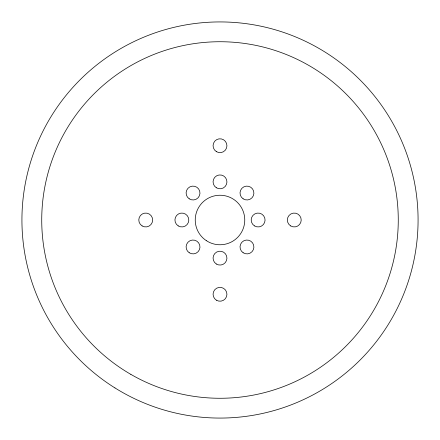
<?xml version="1.0" encoding="UTF-8"?>
<svg xmlns="http://www.w3.org/2000/svg" width="440" height="440" viewBox="0 0 440 440"><rect width="100%" height="100%" fill="white"/><g stroke="black" fill="none" stroke-linecap="round" stroke-linejoin="round"><path stroke-width="0.66" d="M130.867 374.385A178.266 178.266 0 0 0 398.266 220A178.266 178.266 0 0 0 130.867 65.615A178.266 178.266 0 0 0 130.867 374.385M206.299 240.625A24.761 24.761 0 0 0 244.712 221.556A24.761 24.761 0 0 0 208.989 197.824A24.761 24.761 0 0 0 206.299 240.625M216.37 187.776A6.93 6.93 0 0 0 226.93 182.066A6.93 6.93 0 0 0 216.7 175.774A6.93 6.93 0 0 0 216.37 187.776M243.144 198.825A6.93 6.93 0 0 0 253.88 193.452A6.93 6.93 0 0 0 243.859 186.84A6.93 6.93 0 0 0 243.144 198.825M254.496 225.907A6.93 6.93 0 0 0 265.062 220.193A6.93 6.93 0 0 0 254.832 213.901A6.93 6.93 0 0 0 254.496 225.907M243.144 252.747A6.93 6.93 0 0 0 253.88 247.374A6.93 6.93 0 0 0 243.859 240.763A6.93 6.93 0 0 0 243.144 252.747M216.37 264.033A6.93 6.93 0 0 0 226.93 258.324A6.93 6.93 0 0 0 216.7 252.032A6.93 6.93 0 0 0 216.37 264.033M189.222 252.747A6.93 6.93 0 0 0 199.958 247.374A6.93 6.93 0 0 0 189.931 240.763A6.93 6.93 0 0 0 189.222 252.747M178.239 225.907A6.93 6.93 0 0 0 188.799 220.193A6.93 6.93 0 0 0 178.574 213.901A6.93 6.93 0 0 0 178.239 225.907M189.222 198.825A6.93 6.93 0 0 0 199.958 193.452A6.93 6.93 0 0 0 189.931 186.84A6.93 6.93 0 0 0 189.222 198.825M290.697 225.935A6.93 6.93 0 0 0 301.208 220.132A6.93 6.93 0 0 0 290.928 213.934A6.93 6.93 0 0 0 290.697 225.935M216.42 151.657A6.93 6.93 0 0 0 226.93 145.855A6.93 6.93 0 0 0 216.651 139.651A6.93 6.93 0 0 0 216.42 151.657M142.142 225.935A6.93 6.93 0 0 0 152.653 220.132A6.93 6.93 0 0 0 142.373 213.934A6.93 6.93 0 0 0 142.142 225.935M216.42 300.212A6.93 6.93 0 0 0 226.93 294.409A6.93 6.93 0 0 0 216.651 288.211A6.93 6.93 0 0 0 216.42 300.212M114.956 387.926A198.077 198.077 0 0 0 417.951 227.013A198.077 198.077 0 0 0 127.094 45.067A198.077 198.077 0 0 0 114.956 387.926"/></g></svg>
